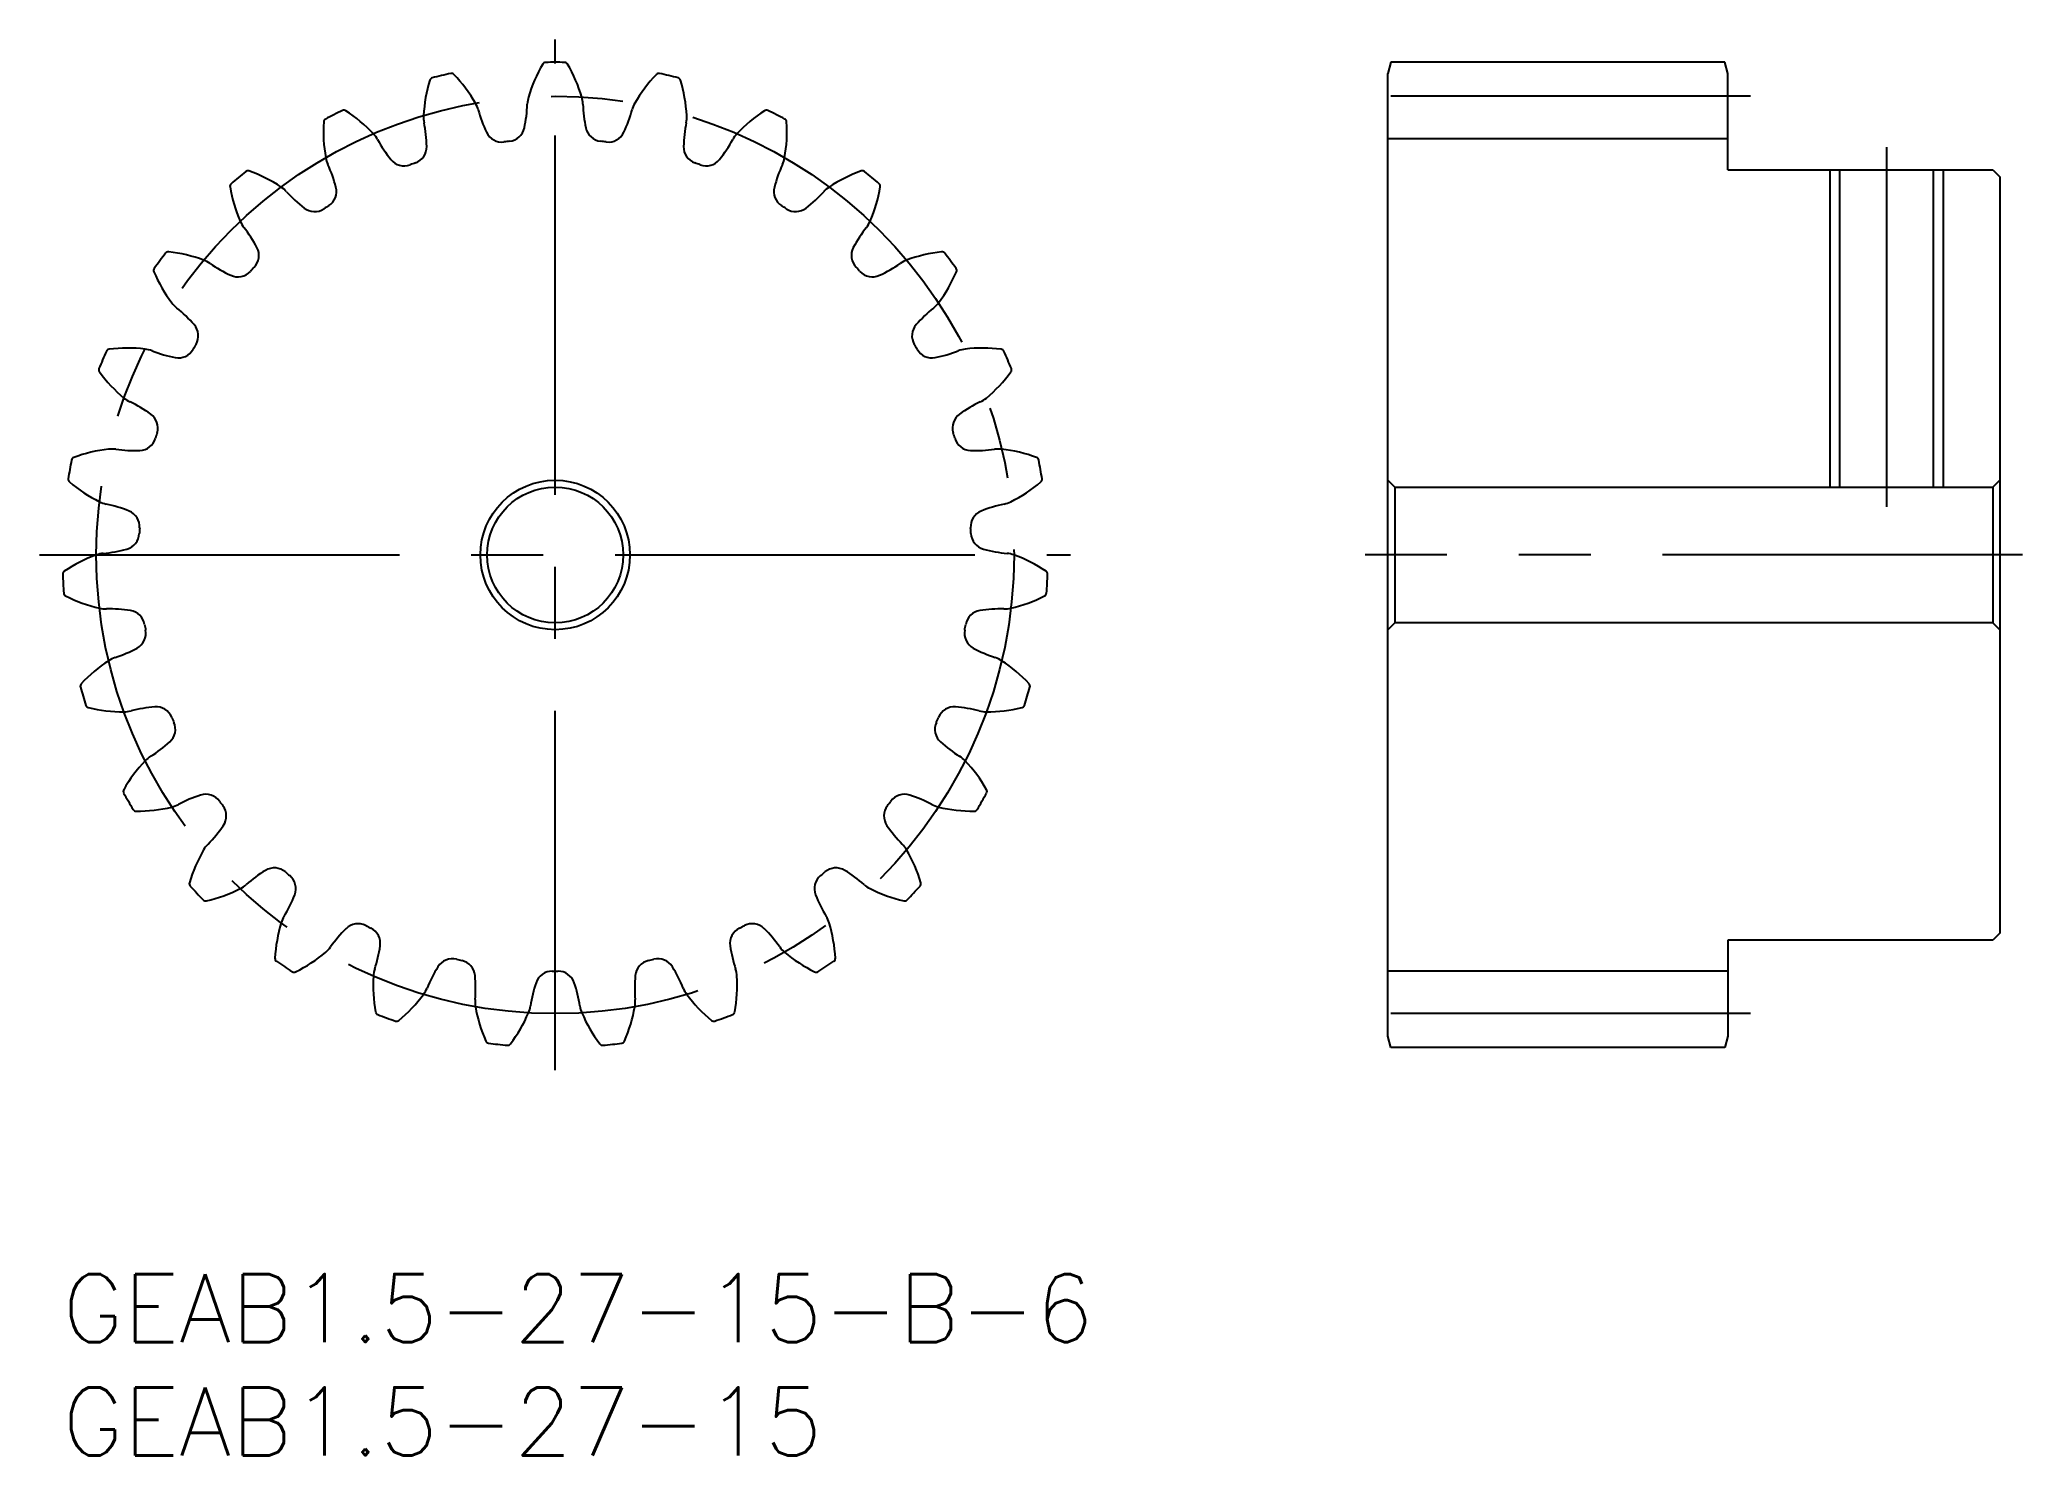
# Model space of a CAD drawing. Extents: x -1 to 86.5, y -8 to 54.5.
import ezdxf

# ---------------------------------------------------------------- set-up
doc = ezdxf.new("R2010")
doc.units = 0
doc.header["$LTSCALE"] = 0.5
doc.linetypes.add('CENTER', pattern=[50.8, 31.75, -6.35, 6.35, -6.35])
for name, color, linetype in [('MSM_CENTER', 1, 'CENTER'), ('MSM_CONTINUOUS', 7, 'CONTINUOUS'), ('MSM_NARROW', 5, 'CONTINUOUS'), ('MSM_PART_NUMBER', 7, 'CONTINUOUS')]:
    doc.layers.add(name, color=color, linetype=linetype)
doc.styles.get("Standard").update_dxf_attribs({"font": 'txt.shx', "height": 1, "bigfont": 'bigfont.shx'})

# ---------------------------------------------------------------- blocks, each defined once
blk = doc.blocks.new('*U3')
at = {"layer": 'MSM_PART_NUMBER'}
blk.add_text('GEAB1.5-27-15-B-6', height=3, dxfattribs=at).set_placement((0, -3))
blk = doc.blocks.new('*U4')
at = {"layer": 'MSM_PART_NUMBER'}
blk.add_text('GEAB1.5-27-15', height=3, dxfattribs=at).set_placement((0, -8))

msp = doc.modelspace()

# ---------------------------------------------------------------- linework, layer by layer
at = {"layer": 'MSM_CENTER'}
for p, q in [((21.75, 9), (21.75, 54.5)), ((74.5, 52), (57.5, 52)), ((80.5, 49.75), (80.5, 33.75)), ((-1, 31.75), (44.5, 31.75)), ((86.5, 31.75), (57.5, 31.75)), ((74.5, 11.5), (57.5, 11.5))]:
    msp.add_line(p, q, dxfattribs=at)
msp.add_circle((21.75, 31.75), 20.25, dxfattribs=at)
at = {"layer": 'MSM_CONTINUOUS'}
for p, q in [((58.634, 53.5), (58.5, 53)), ((73.366, 53.5), (58.634, 53.5)), ((73.5, 53), (73.366, 53.5)), ((58.5, 10.5), (58.5, 53)), ((73.5, 48.75), (73.5, 53)), ((73.5, 50.125), (58.5, 50.125)), ((73.5, 48.75), (85.2, 48.75)), ((78.433, 48.75), (78.433, 34.75)), ((82.567, 48.75), (82.567, 34.75)), ((85.2, 48.75), (85.5, 48.45)), ((85.5, 48.45), (85.5, 15.05)), ((58.8, 34.75), (58.5, 35.05)), ((85.5, 35.05), (85.2, 34.75)), ((58.8, 34.75), (58.8, 28.75)), ((58.8, 34.75), (85.2, 34.75)), ((85.2, 34.75), (85.2, 28.75)), ((58.5, 28.45), (58.8, 28.75)), ((85.2, 28.75), (58.8, 28.75)), ((85.2, 28.75), (85.5, 28.45)), ((85.5, 15.05), (85.2, 14.75)), ((73.5, 14.75), (73.5, 10.5)), ((85.2, 14.75), (73.5, 14.75)), ((73.5, 13.375), (58.5, 13.375)), ((73.5, 10.5), (73.366, 10)), ((58.634, 10), (58.5, 10.5)), ((73.366, 10), (58.634, 10))]:
    msp.add_line(p, q, dxfattribs=at)
for radius in [3.3, 3]:
    msp.add_circle((21.75, 31.75), radius, dxfattribs=at)
for centre, radius, start, end in [((27.039, 50.03), 6.75, 149.838, 163.33333), ((21.333, 53.346), 0.15, 91.1073, 149.83801), ((21.75, 31.75), 21.75, 88.8927, 91.1073), ((22.167, 53.346), 0.15, 30.162, 88.8927), ((16.461, 50.03), 6.75, 16.66667, 30.162), ((22.681, 50.757), 6.75, 163.17133, 176.66667), ((16.363, 52.668), 0.15, 104.44064, 163.17134), ((21.75, 31.75), 21.75, 102.22603, 104.44064), ((17.176, 52.86), 0.15, 43.49534, 102.22602), ((12.388, 48.317), 6.75, 30, 43.49534), ((31.112, 48.317), 6.75, 136.50466, 150), ((26.324, 52.86), 0.15, 77.77397, 136.50468), ((21.75, 31.75), 21.75, 75.55936, 77.77397), ((27.137, 52.668), 0.15, 16.82867, 75.55936), ((20.819, 50.757), 6.75, 3.33333, 16.82867), ((17.169, 51.078), 1.229, 15.21345, 30), ((14.525, 51.855), 6, 347.96193, 358.07266), ((21.75, 51.613), 1.229, 163.33333, 178.11989), ((21.75, 51.613), 1.229, 1.88011, 16.66667), ((28.975, 51.855), 6, 181.92734, 192.03807), ((26.331, 51.078), 1.229, 150, 164.78655), ((18.272, 50.459), 6.75, 176.50466, 190), ((11.685, 50.862), 0.15, 117.77397, 176.50468), ((21.75, 31.75), 21.75, 115.55936, 117.77397), ((12.431, 51.236), 0.15, 56.82867, 115.55936), ((8.82, 45.712), 6.75, 43.33333, 56.82867), ((17.169, 51.078), 1.229, 176.66667, 191.45322), ((10.083, 49.647), 6, 1.29526, 11.40599), ((24.144, 52.98), 6, 195.26067, 205.37141), ((19.356, 52.98), 6, 334.62859, 344.73933), ((33.417, 49.647), 6, 168.59401, 178.70474), ((26.331, 51.078), 1.229, 348.54678, 3.33333), ((34.68, 45.712), 6.75, 123.17133, 136.66667), ((31.069, 51.236), 0.15, 64.44064, 123.17134), ((21.75, 31.75), 21.75, 62.22603, 64.44064), ((25.228, 50.459), 6.75, 350, 3.49534), ((31.815, 50.862), 0.15, 3.49534, 62.22603), ((12.835, 49.5), 1.229, 28.54678, 43.33333), ((19.183, 52.959), 6, 208.59401, 218.70474), ((19.4, 50.73), 0.75, 205.37141, 277.05807), ((21.75, 31.75), 18.375, 96.27526, 97.05807), ((19.66, 50.76), 0.75, 276.27526, 347.96193), ((23.84, 50.76), 0.75, 192.03807, 263.72474), ((21.75, 31.75), 18.375, 82.94193, 83.72474), ((24.1, 50.73), 0.75, 262.94192, 334.62859), ((24.317, 52.959), 6, 321.29526, 331.40599), ((30.665, 49.5), 1.229, 136.66667, 151.45322), ((12.835, 49.5), 1.229, 190, 204.78655), ((15.086, 49.677), 0.75, 218.70474, 290.3914), ((21.75, 31.75), 18.375, 109.6086, 110.3914), ((15.332, 49.766), 0.75, 289.6086, 1.29526), ((28.168, 49.766), 0.75, 178.70474, 250.39143), ((21.75, 31.75), 18.375, 69.6086, 70.3914), ((28.414, 49.677), 0.75, 249.60858, 321.29526), ((30.665, 49.5), 1.229, 335.21345, 350), ((7.549, 48.025), 0.15, 131.1073, 189.83801), ((21.75, 31.75), 21.75, 128.8927, 131.1073), ((8.188, 48.562), 0.15, 70.162, 128.8927), ((5.948, 42.353), 6.75, 56.66667, 70.162), ((6.27, 46.474), 6, 14.62859, 24.73933), ((37.23, 46.474), 6, 155.26067, 165.37141), ((37.552, 42.353), 6.75, 109.838, 123.33333), ((35.312, 48.562), 0.15, 51.1073, 109.83801), ((21.75, 31.75), 21.75, 48.8927, 51.1073), ((35.951, 48.025), 0.15, 350.162, 48.8927), ((14.052, 49.153), 6.75, 189.838, 203.33333), ((8.982, 46.966), 1.229, 41.88011, 56.66667), ((14.361, 51.796), 6, 221.92734, 232.03807), ((11.35, 47.8), 0.75, 302.94194, 14.62859), ((32.15, 47.8), 0.75, 165.37141, 237.05809), ((29.139, 51.796), 6, 307.96193, 318.07266), ((34.518, 46.966), 1.229, 123.33333, 138.11989), ((29.448, 49.153), 6.75, 336.66667, 350.162), ((8.982, 46.966), 1.229, 203.33333, 218.11989), ((11.132, 47.657), 0.75, 232.03807, 303.72474), ((21.75, 31.75), 18.375, 122.94193, 123.72474), ((21.75, 31.75), 18.375, 56.27527, 57.05807), ((32.368, 47.657), 0.75, 236.27525, 307.96193), ((34.518, 46.966), 1.229, 321.88011, 336.66666), ((3.292, 42.507), 6, 27.96193, 38.07266), ((40.208, 42.507), 6, 141.92734, 152.03807), ((21.75, 31.75), 21.75, 142.22603, 144.44064), ((4.677, 44.981), 0.15, 83.49534, 142.22603), ((3.929, 38.424), 6.75, 70, 83.49534), ((5.817, 43.612), 1.229, 55.21345, 70), ((7.929, 44.969), 0.75, 316.27527, 27.96193), ((35.571, 44.969), 0.75, 152.03807, 223.72476), ((37.683, 43.612), 1.229, 110, 124.78655), ((39.571, 38.424), 6.75, 96.50466, 110), ((38.823, 44.981), 0.15, 37.77397, 96.50468), ((21.75, 31.75), 21.75, 35.55936, 37.77397), ((4.178, 44.311), 0.15, 144.44079, 203.17134), ((10.246, 46.908), 6.75, 203.17133, 216.66667), ((9.938, 49.551), 6, 235.26067, 245.37141), ((7.75, 44.779), 0.75, 245.37141, 317.05807), ((21.75, 31.75), 18.375, 136.27526, 137.05807), ((21.75, 31.75), 18.375, 42.94193, 43.72473), ((35.75, 44.779), 0.75, 222.94192, 294.62859), ((33.562, 49.551), 6, 294.62859, 304.73933), ((33.254, 46.908), 6.75, 323.33333, 336.82867), ((39.322, 44.311), 0.15, 336.82867, 35.55936), ((5.817, 43.612), 1.229, 216.66667, 231.45322), ((37.683, 43.612), 1.229, 308.54678, 323.33333), ((1.309, 37.961), 6, 41.29526, 51.40599), ((42.191, 37.961), 6, 128.59401, 138.70474), ((5.253, 41.425), 0.75, 329.6086, 41.29526), ((38.247, 41.425), 0.75, 138.70474, 210.3914), ((21.75, 31.75), 21.75, 155.55936, 157.77397), ((2.086, 40.687), 0.15, 96.82867, 155.55936), ((2.87, 34.134), 6.75, 83.33333, 96.82867), ((3.511, 39.617), 1.229, 68.54678, 83.33333), ((6.151, 46.347), 6, 248.59401, 258.70474), ((5.122, 41.199), 0.75, 258.70474, 330.3914), ((21.75, 31.75), 18.375, 149.6086, 150.3914), ((21.75, 31.75), 18.375, 29.6086, 30.3914), ((38.378, 41.199), 0.75, 209.60858, 281.29526), ((37.349, 46.347), 6, 281.29526, 291.40599), ((39.989, 39.617), 1.229, 96.66667, 111.45322), ((40.63, 34.134), 6.75, 83.17133, 96.66667), ((41.414, 40.687), 0.15, 24.44064, 83.17135), ((21.75, 31.75), 21.75, 22.22603, 24.44064), ((1.755, 39.92), 0.15, 157.77413, 216.50468), ((7.06, 43.847), 6.75, 216.50466, 230), ((36.44, 43.847), 6.75, 310, 323.49534), ((41.745, 39.92), 0.15, 323.49534, 22.22603), ((3.511, 39.617), 1.229, 230, 244.78655), ((0.427, 33.079), 6, 54.62859, 64.73933), ((43.073, 33.079), 6, 115.26067, 125.37141), ((39.989, 39.617), 1.229, 295.21345, 310), ((3.466, 37.36), 0.75, 342.94194, 54.62859), ((40.034, 37.36), 0.75, 125.37141, 197.05807), ((3.391, 37.11), 0.75, 272.03807, 343.72474), ((21.75, 31.75), 18.375, 162.94193, 163.72474), ((21.75, 31.75), 18.375, 16.27527, 17.05807), ((40.109, 37.11), 0.75, 196.27525, 267.96193), ((21.75, 31.75), 21.75, 168.8927, 171.1073), ((0.555, 35.911), 0.15, 110.162, 168.8927), ((2.829, 29.716), 6.75, 96.66667, 110.162), ((2.189, 35.199), 1.229, 81.88011, 96.66667), ((3.205, 42.357), 6, 261.92734, 272.03807), ((40.295, 42.357), 6, 267.96193, 278.07266), ((41.311, 35.199), 1.229, 83.33334, 98.11989), ((40.671, 29.716), 6.75, 69.838, 83.33333), ((42.945, 35.911), 0.15, 11.1073, 69.83801), ((21.75, 31.75), 21.75, 8.8927, 11.1073), ((0.41, 35.089), 0.15, 171.10746, 229.83801), ((43.09, 35.089), 0.15, 310.162, 8.8927), ((4.666, 40.133), 6.75, 229.838, 243.33333), ((38.834, 40.133), 6.75, 296.66667, 310.162), ((2.189, 35.199), 1.229, 243.33333, 258.11989), ((0.695, 28.126), 6, 67.96193, 78.07266), ((2.665, 32.992), 0.75, 356.27527, 67.96193), ((40.835, 32.992), 0.75, 112.03807, 183.72474), ((42.805, 28.126), 6, 101.92734, 112.03807), ((41.311, 35.199), 1.229, 281.88011, 296.66666), ((2.65, 32.732), 0.75, 285.37141, 357.05807), ((21.75, 31.75), 18.375, 176.27526, 177.05807), ((21.75, 31.75), 18.375, 2.94193, 3.72474), ((40.85, 32.732), 0.75, 182.94192, 254.62859), ((3.809, 25.407), 6.75, 110, 123.49534), ((1.92, 30.595), 1.229, 95.21345, 110), ((1.259, 37.794), 6, 275.26067, 285.37141), ((42.241, 37.794), 6, 254.62859, 264.73933), ((41.58, 30.595), 1.229, 70.00001, 84.78655), ((39.691, 25.407), 6.75, 56.50466, 70), ((0.166, 30.911), 0.15, 123.49534, 182.22603), ((21.75, 31.75), 21.75, 182.22603, 184.44064), ((43.334, 30.911), 0.15, 357.77397, 56.50468), ((21.75, 31.75), 21.75, 355.55936, 357.77397), ((0.215, 30.078), 0.15, 184.44079, 243.17134), ((3.194, 35.967), 6.75, 243.17133, 256.66667), ((40.306, 35.967), 6.75, 283.33333, 296.82867), ((43.285, 30.078), 0.15, 296.82867, 355.55936), ((1.92, 30.595), 1.229, 256.66667, 271.45322), ((2.099, 23.368), 6, 81.29526, 91.40599), ((2.893, 28.558), 0.75, 9.60861, 81.29526), ((40.607, 28.558), 0.75, 98.70474, 170.3914), ((41.401, 23.368), 6, 88.59401, 98.70474), ((41.58, 30.595), 1.229, 268.54678, 283.33333), ((2.939, 28.3), 0.75, 298.70474, 10.3914), ((21.75, 31.75), 18.375, 189.6086, 190.3914), ((40.561, 28.3), 0.75, 169.60858, 241.29526), ((21.75, 31.75), 18.375, 349.6086, 350.3914), ((2.721, 26.053), 1.229, 108.54678, 123.33333), ((0.417, 32.905), 6, 288.59401, 298.70474), ((43.083, 32.905), 6, 241.29526, 251.40599), ((40.779, 26.053), 1.229, 56.66667, 71.45322), ((5.755, 21.44), 6.75, 123.33333, 136.82867), ((37.745, 21.44), 6.75, 43.17133, 56.66667), ((0.942, 25.956), 0.15, 136.82867, 195.55936), ((21.75, 31.75), 21.75, 195.55936, 197.77397), ((21.75, 31.75), 21.75, 342.22603, 344.44064), ((42.558, 25.956), 0.15, 344.44064, 43.17135), ((1.181, 25.156), 0.15, 197.77413, 256.50468), ((2.721, 31.574), 6.75, 256.50466, 270), ((2.721, 26.053), 1.229, 270.00001, 284.78655), ((4.561, 19.062), 6, 94.62859, 104.73933), ((4.138, 24.295), 0.75, 22.94194, 94.62859), ((21.75, 31.75), 18.375, 202.94193, 203.72474), ((21.75, 31.75), 18.375, 336.27527, 337.05807), ((39.362, 24.295), 0.75, 85.37141, 157.05807), ((38.939, 19.062), 6, 75.26067, 85.37141), ((40.779, 26.053), 1.229, 255.21345, 270), ((40.779, 31.574), 6.75, 270, 283.49534), ((42.319, 25.156), 0.15, 283.49534, 342.22603), ((4.241, 24.055), 0.75, 312.03807, 23.72474), ((39.259, 24.055), 0.75, 156.27525, 227.96193), ((4.548, 21.818), 1.229, 121.88011, 136.66667), ((0.726, 27.954), 6, 301.92734, 312.03807), ((42.774, 27.954), 6, 227.96193, 238.07266), ((38.952, 21.818), 1.229, 43.33334, 58.11989), ((8.564, 18.03), 6.75, 136.66667, 150.162), ((34.936, 18.03), 6.75, 29.838, 43.33333), ((2.839, 21.314), 0.15, 150.162, 208.8927), ((21.75, 31.75), 21.75, 208.8927, 211.1073), ((7.951, 15.44), 6, 107.96193, 118.07266), ((6.332, 20.434), 0.75, 36.27526, 107.96193), ((37.168, 20.434), 0.75, 72.03807, 143.72474), ((35.549, 15.44), 6, 61.92734, 72.03807), ((21.75, 31.75), 21.75, 328.8927, 331.1073), ((40.661, 21.314), 0.15, 331.1073, 29.83801), ((3.256, 20.591), 0.15, 211.10746, 269.83801), ((3.275, 27.19), 6.75, 269.838, 283.33333), ((4.548, 21.818), 1.229, 283.33334, 298.11989), ((21.75, 31.75), 18.375, 216.27527, 217.05807), ((6.488, 20.225), 0.75, 325.37141, 37.05807), ((37.012, 20.225), 0.75, 142.94192, 214.62859), ((21.75, 31.75), 18.375, 322.94193, 323.72474), ((38.952, 21.818), 1.229, 241.88011, 256.66666), ((40.225, 27.19), 6.75, 256.66667, 270.162), ((40.244, 20.591), 0.15, 270.162, 328.8927), ((2.168, 23.208), 6, 315.26067, 325.37141), ((41.332, 23.208), 6, 214.62859, 224.73933), ((12.083, 15.359), 6.75, 150, 163.49534), ((7.302, 18.119), 1.229, 135.21345, 150), ((36.198, 18.119), 1.229, 30, 44.78655), ((31.417, 15.359), 6.75, 16.50466, 30), ((12.084, 12.698), 6, 121.29526, 131.40599), ((9.357, 17.184), 0.75, 49.60859, 121.29526), ((21.75, 31.75), 18.375, 229.6086, 230.3914), ((9.557, 17.016), 0.75, 338.70474, 50.3914), ((33.943, 17.016), 0.75, 129.60859, 201.29526), ((21.75, 31.75), 18.375, 309.6086, 310.3914), ((34.143, 17.184), 0.75, 58.70474, 130.3914), ((31.416, 12.698), 6, 48.59401, 58.70474), ((5.755, 17.234), 0.15, 163.49534, 222.22603), ((21.75, 31.75), 21.75, 222.22603, 224.44064), ((4.824, 23.053), 6.75, 283.17133, 296.66667), ((7.302, 18.119), 1.229, 296.66667, 311.45322), ((4.666, 18.922), 6, 328.59401, 338.70474), ((38.834, 18.922), 6, 201.29526, 211.40599), ((36.198, 18.119), 1.229, 228.54678, 243.33333), ((38.676, 23.053), 6.75, 243.33333, 256.82867), ((21.75, 31.75), 21.75, 315.55936, 317.77397), ((37.745, 17.234), 0.15, 317.77397, 16.50468), ((6.328, 16.626), 0.15, 224.44064, 283.17135), ((10.835, 15.155), 1.229, 148.54678, 163.33333), ((32.665, 15.155), 1.229, 16.66667, 31.45322), ((37.172, 16.626), 0.15, 256.82867, 315.55936), ((16.124, 13.571), 6.75, 163.33333, 176.82867), ((16.738, 10.982), 6, 134.62859, 144.73933), ((13.05, 14.718), 0.75, 62.94192, 134.62859), ((21.75, 31.75), 18.375, 242.94193, 243.72474), ((13.284, 14.601), 0.75, 352.03807, 63.72474), ((30.216, 14.601), 0.75, 116.27525, 187.96193), ((21.75, 31.75), 18.375, 296.27527, 297.05807), ((30.45, 14.718), 0.75, 45.37141, 117.05807), ((26.762, 10.982), 6, 35.26067, 45.37141), ((27.376, 13.571), 6.75, 3.17133, 16.66667), ((7.286, 19.384), 6.75, 296.50466, 310), ((10.835, 15.155), 1.229, 310, 324.78655), ((8.084, 15.328), 6, 341.92734, 352.03807), ((35.416, 15.328), 6, 187.96193, 198.07266), ((32.665, 15.155), 1.229, 215.21345, 230), ((36.214, 19.384), 6.75, 230, 243.49534), ((9.534, 13.936), 0.15, 176.82867, 235.55936), ((21.75, 31.75), 21.75, 235.55936, 237.77397), ((10.232, 13.477), 0.15, 237.77397, 296.50468), ((20.468, 12.764), 6.75, 176.66667, 190.162), ((14.956, 13.085), 1.229, 161.88011, 176.66667), ((21.663, 10.386), 6, 147.96193, 158.07266), ((17.212, 13.171), 0.75, 76.27525, 147.96193), ((21.75, 31.75), 18.375, 256.27527, 257.05807), ((17.467, 13.111), 0.75, 5.37141, 77.05807), ((12.24, 12.619), 6, 355.26067, 5.37141), ((21.619, 12.625), 0.75, 89.60859, 161.29526), ((21.75, 31.75), 18.375, 269.6086, 270.3914), ((21.881, 12.625), 0.75, 18.70474, 90.3914), ((31.26, 12.619), 6, 174.62859, 184.73933), ((26.033, 13.111), 0.75, 102.94192, 174.62859), ((21.75, 31.75), 18.375, 282.94193, 283.72474), ((26.288, 13.171), 0.75, 32.03807, 103.72474), ((21.837, 10.386), 6, 21.92734, 32.03807), ((23.032, 12.764), 6.75, 349.838, 3.33333), ((28.544, 13.085), 1.229, 3.33333, 18.11989), ((33.268, 13.477), 0.15, 243.49534, 302.22603), ((21.75, 31.75), 21.75, 302.22603, 304.44064), ((33.966, 13.936), 0.15, 304.44064, 3.17135), ((10.528, 16.382), 6.75, 309.838, 323.33333), ((14.956, 13.085), 1.229, 323.33334, 338.11989), ((26.592, 10.942), 6, 161.29526, 171.40599), ((16.908, 10.942), 6, 8.59401, 18.70474), ((28.544, 13.085), 1.229, 201.88011, 216.66666), ((32.972, 16.382), 6.75, 216.66667, 230.162), ((13.972, 11.599), 0.15, 190.162, 248.8927), ((21.75, 31.75), 21.75, 248.8927, 251.1073), ((19.444, 12.021), 1.229, 175.21345, 190), ((24.881, 12.98), 6.75, 190, 203.49534), ((14.375, 14.208), 6.75, 323.17133, 336.66667), ((19.444, 12.021), 1.229, 336.66667, 351.45322), ((24.056, 12.021), 1.229, 188.54678, 203.33333), ((29.125, 14.208), 6.75, 203.33333, 216.82867), ((18.619, 12.98), 6.75, 336.50466, 350), ((24.056, 12.021), 1.229, 350, 4.78655), ((21.75, 31.75), 21.75, 288.8927, 291.1073), ((29.528, 11.599), 0.15, 291.10746, 349.83802), ((14.756, 11.314), 0.15, 251.1073, 309.83802), ((28.744, 11.314), 0.15, 230.162, 288.8927), ((18.828, 10.349), 0.15, 203.49534, 262.22603), ((21.75, 31.75), 21.75, 262.22603, 264.44064), ((19.657, 10.252), 0.15, 264.44079, 323.17135), ((23.843, 10.252), 0.15, 216.82867, 275.55936), ((21.75, 31.75), 21.75, 275.55936, 277.77397), ((24.672, 10.349), 0.15, 277.77381, 336.50468)]:
    msp.add_arc(centre, radius, start, end, dxfattribs=at)
at = {"layer": 'MSM_NARROW'}
for p, q in [((78, 48.75), (78, 34.75)), ((83, 48.75), (83, 34.75))]:
    msp.add_line(p, q, dxfattribs=at)

# ---------------------------------------------------------------- block references
at = {"layer": 'MSM_CONTINUOUS'}
for name in ['*U3', '*U4']:
    msp.add_blockref(name, (0, 0), dxfattribs=at)

doc.saveas('drawing.dxf')
